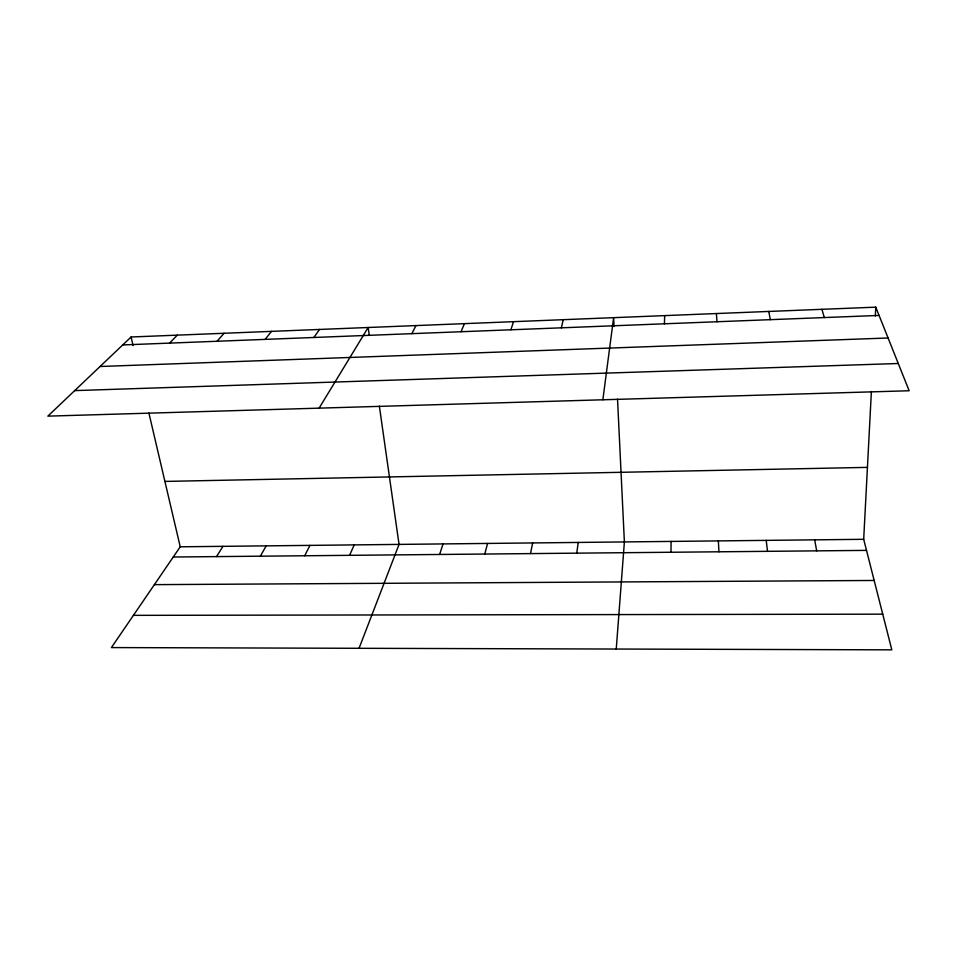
<?xml version="1.0" encoding="UTF-8"?>
<svg xmlns="http://www.w3.org/2000/svg" width="957" height="957" viewBox="0 0 957 957"><rect width="100%" height="100%" fill="white"/><g stroke="black" fill="none" stroke-linecap="round" stroke-linejoin="round"><path stroke-width="1.44" d="M670.965 552.249L671.084 541.423M664.421 323.801L664.672 315.619M148.909 413.089L180.227 546.806L111.407 647.578L891.816 649.839L863.692 539.305L871.384 391.557M875.32 316.025L875.775 307.161L131.085 336.996L47.85 416.139L909.15 390.755L875.775 307.161M616.248 649.037L624.383 541.925L617.528 399.153M602.85 399.787L613.628 317.664L614.047 326.516M576.748 553.158L578.231 542.44M530.489 553.601L532.642 542.942M561.376 327.82L563.254 319.686M484.78 554.043L487.58 543.432M439.622 554.474L443.055 543.923M510.871 329.794L513.526 321.672M359.054 648.296L399.045 544.401L379.367 406.175M461.023 331.732L464.444 323.645M349.58 555.335L354.234 544.892M304.697 555.766L309.948 545.382M411.821 333.658L415.996 325.583M260.352 556.184L266.202 545.861M319.112 408.149L368.158 327.497L369.211 334.902M216.545 556.603L222.957 546.339M313.884 337.474L319.506 329.447M265.161 339.376L271.489 331.373M217.072 341.254L224.094 333.275M169.592 343.108L177.296 335.153M122.735 344.939L879.076 315.427M100.066 366.495L888.096 338M74.694 390.612L898.276 363.504M164.915 481.419L867.437 467.375M180.227 546.806L863.692 539.305M173.241 557.022L866.516 550.383M154.388 584.643L874.172 580.468M133.418 615.351L882.737 614.167M821.931 309.314L824.312 317.557M131.085 336.996L133.095 345.573M814.646 539.844L816.704 550.861M768.806 311.444L770.289 319.674M766.21 540.37L767.526 551.328M716.386 313.549L716.996 321.743M718.36 540.896L718.946 551.794"/></g></svg>
